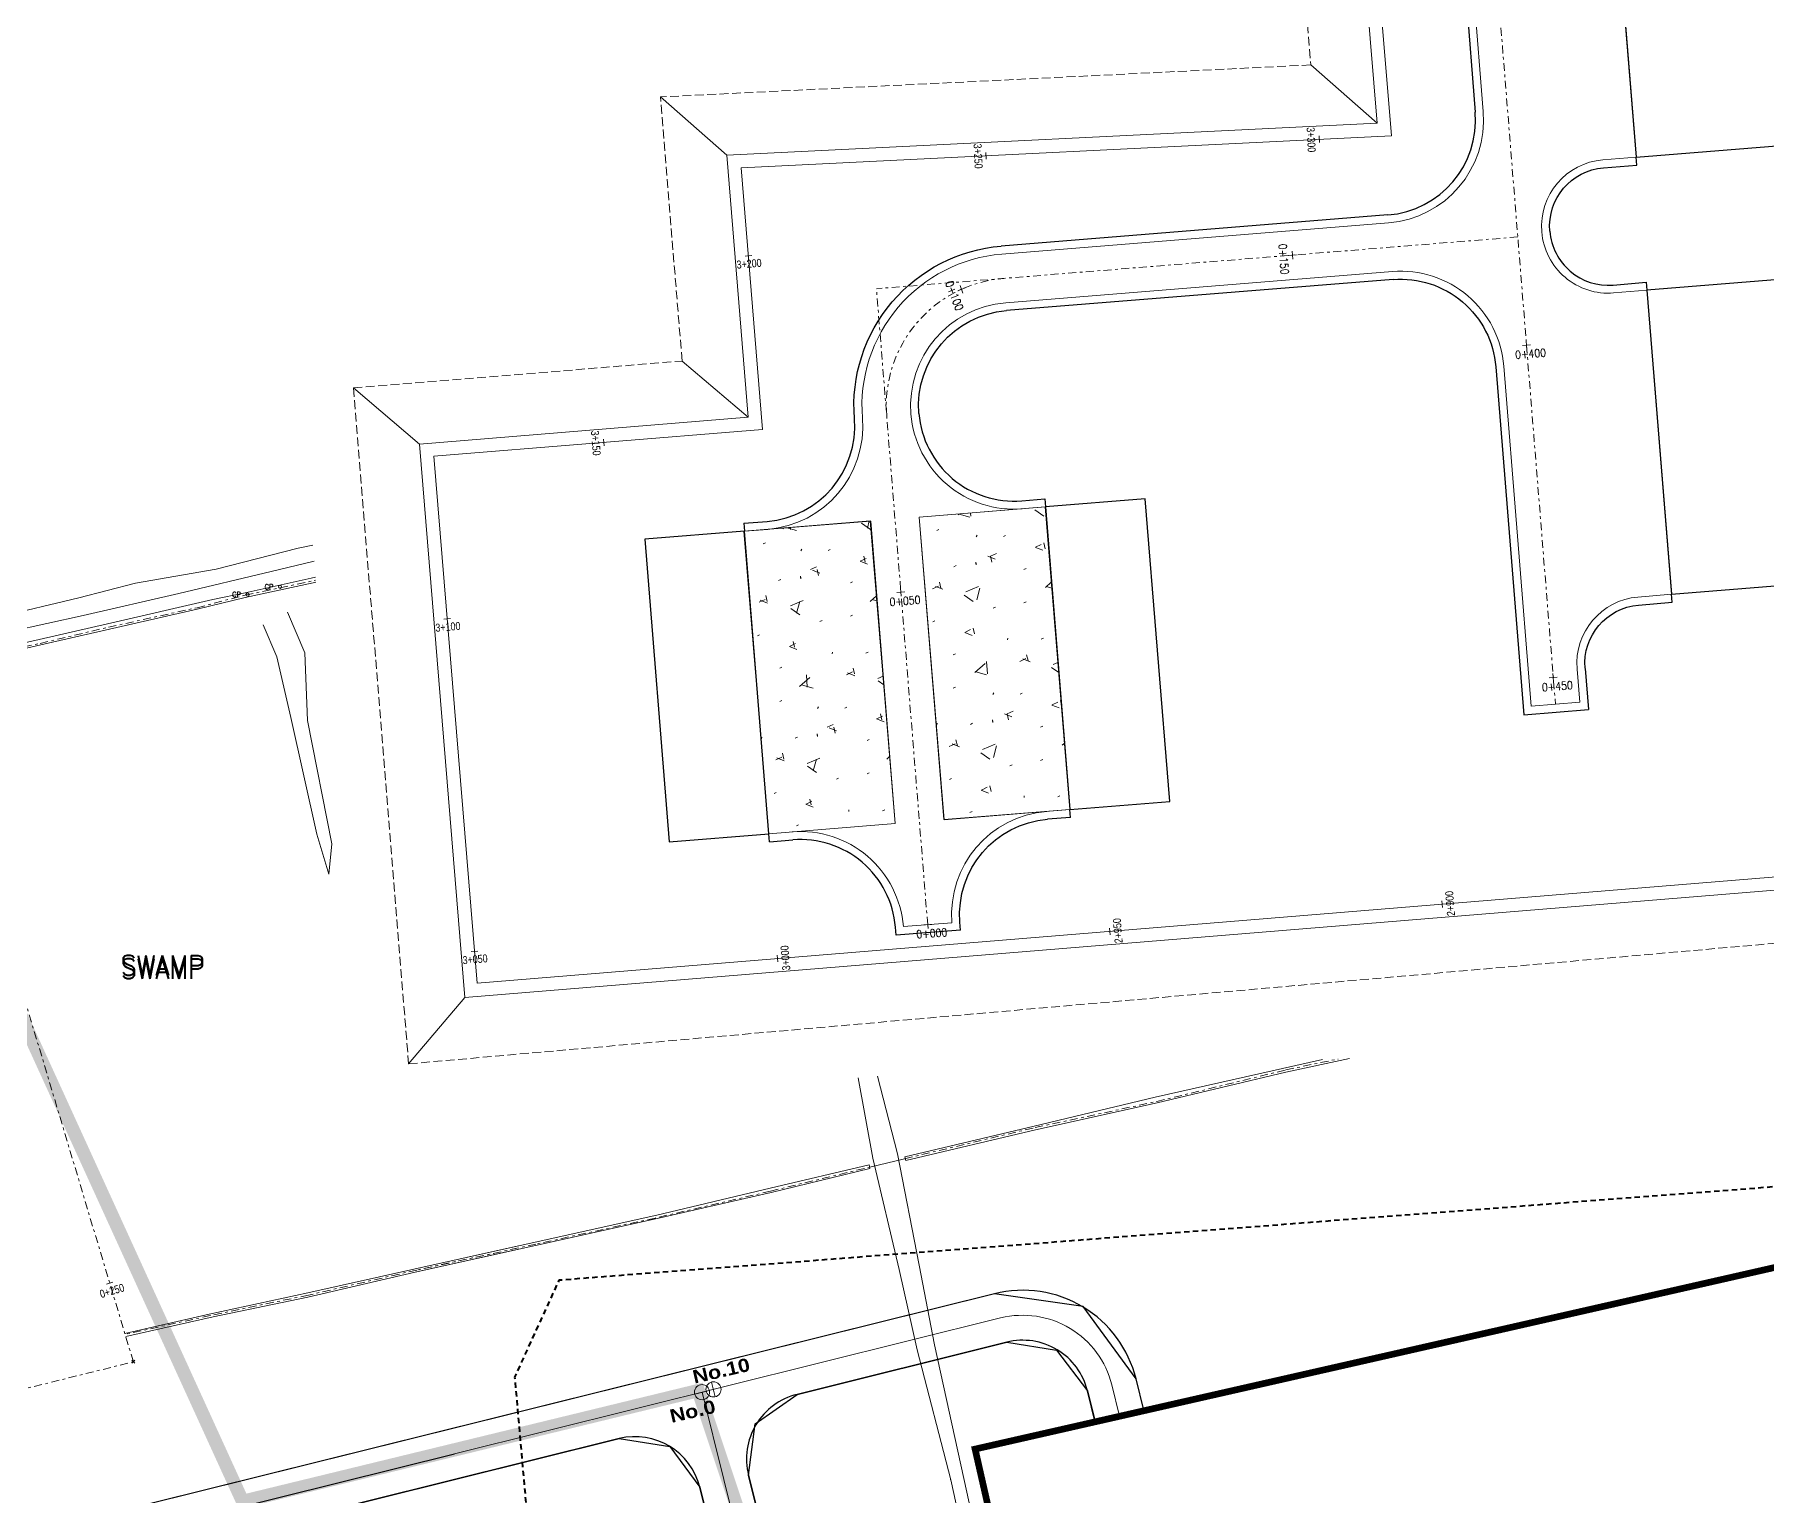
# Model space of a CAD drawing. Header units: metres. Extents: x -703672 to 3951284, y -4124475 to 4104628.
# Drawn here: x 327974.4 to 328234, y 4103191.3 to 4103410.2 of the extents above; entities that cross this region are included whole.
import ezdxf
from ezdxf.enums import TextEntityAlignment as Align

# ---------------------------------------------------------------- set-up
doc = ezdxf.new("R2010")
doc.units = ezdxf.units.M
doc.header["$MEASUREMENT"] = 0
for name, pattern in [('DGN Style 2', [1.3283826688107345, 0.7970296012864407, -0.5313530675242938]), ('DGN Style 3', [1.8597357363350286, 1.328382668810735, -0.5313530675242938]), ('DGN Style 7', [2.6567653376214695, 1.195544401929661, -0.5313530675242938, 0.3985148006432204, -0.5313530675242938])]:
    doc.linetypes.add(name, pattern=pattern)
doc.layers.add('0_0 진입로 변경', color=1, linetype='Continuous')
for name, color, linetype, lineweight in [('0_거더제작장', 195, 'Continuous', 0), ('0_진입로 중심선', 8, 'Continuous', 0), ('C-ALGN-STAT', 8, 'Continuous', 0), ('C-ALGN-STAT1', 8, 'Continuous', 0), ('C-ANNO-PATT', 251, 'Continuous', 0), ('C-ANNO-TEXT', 7, 'Continuous', 25), ('C-APRN-OTLN', 7, 'Continuous', 0), ('C-PADS-OTLN', 9, 'Continuous', 30), ('C-PROP-BASE', 2, 'CONLMT', 0), ('C-PROP-CONS(Alpha)', 7, 'DGN Style 2', 40), ('C-ROAD-CNTR', 8, 'DGN Style 7', 0), ('C-ROAD-CURB', 9, 'Continuous', 0), ('C-ROAD-OTLN', 7, 'Continuous', 0), ('C-SITE-EROS', 252, 'Continuous', 0), ('C-SITE-FENC', 6, 'Continuous', 0), ('V-ANNO-PATT', 9, 'Continuous', 0), ('V-DTCH-CNTR', 252, 'DGN Style 7', 0), ('V-DTCH-TOP~', 252, 'Continuous', 0), ('V-POWR-POLE', 7, 'Continuous', 0), ('V-PVMT-GRVL', 9, 'Continuous', 0), ('V-STRM-CULV', 3, 'CULVRT', 0)]:
    doc.layers.add(name, color=color, linetype=linetype, lineweight=lineweight)
doc.styles.add('DGN', font='ENGINEERING.shx', dxfattribs={"width": 0.85, "height": 1.2})
doc.styles.add('Style-Arial Black', font='')
doc.styles.add('Style-ENGINEERING', font='ENGINEERING.shx')
doc.styles.add('Style-STANDARD', font='STANDARD.shx')
doc.styles.add('Style-WORKING', font='WORKING.shx')
doc.styles.get('Style-Arial Black').set_extended_font_data('Arial Black')
doc.linetypes.add('CONLMT', pattern='A,0.10417,-0.00902625,[2,dgnlstyle-tsaec.shx,S=4.133597883597883e-05,R=0,X=0,Y=0],-0.00902625', length=0.1222225)
doc.linetypes.add('CULVRT', pattern='A,0.10417,-0.009026500000000007,["C",Style-WORKING,S=0.0078125,R=0,X=-0.002799034118652344,Y=-0.00390625],-0.012933,["P",Style-WORKING,S=0.0078125,R=0,X=-0.002614498138427734,Y=-0.00390625],-0.009026499999999993', length=0.135156)
doc.linetypes.add('FENCE', pattern='A,0.1,-0.01302,[7,dgnlstyle-tsaec.shx,S=0.0001240079365079365,R=0,X=0,Y=0],-0.01302', length=0.12604)

# ---------------------------------------------------------------- blocks, each defined once
blk = doc.blocks.new('POLE1_1')
at = {"layer": 'V-POWR-POLE', "linetype": 'ByBlock'}
blk.add_circle((6.589354597963393e-05, 6.589386612176895e-05), 0.16473379, dxfattribs=at)
blk = doc.blocks.new('NULL_70')
at = {"layer": 'V-POWR-POLE', "linetype": 'ByBlock', "xscale": 1.5, "yscale": 1.5, "zscale": 0.5}
blk.add_blockref('POLE1_1', (0, 0), dxfattribs=at)
blk = doc.blocks.new('NULL_69')
at = {"layer": 'V-POWR-POLE', "linetype": 'ByBlock'}
blk.add_blockref('NULL_70', (0, 0), dxfattribs=at)
at = {"layer": 'V-POWR-POLE', "linetype": 'ByBlock', "style": 'Style-STANDARD'}
blk.add_text('CP', height=0.8, dxfattribs=at).set_placement((-1, 0), align=Align.MIDDLE_RIGHT)
blk = doc.blocks.new('POLE1_3')
at = {"layer": 'V-POWR-POLE', "linetype": 'ByBlock'}
blk.add_circle((6.589357508346438e-05, 6.589386612176895e-05), 0.16473379, dxfattribs=at)
blk = doc.blocks.new('NULL_1848')
at = {"layer": 'V-POWR-POLE', "linetype": 'ByBlock', "xscale": 1.5, "yscale": 1.5, "zscale": 0.5}
blk.add_blockref('POLE1_3', (0, 0), dxfattribs=at)
blk = doc.blocks.new('lbl_tic')
at = {"color": 0, "linetype": 'ByBlock', "lineweight": -2}
blk.add_line((0, -0.04164999999999996), (0, 0.04164999999999996), dxfattribs=at)

msp = doc.modelspace()

# ---------------------------------------------------------------- hatches: boundary and pattern name
at = {"layer": 'C-ANNO-PATT'}
h = msp.add_hatch(dxfattribs=at)
h.set_pattern_fill('CONCRT', color=256, style=0, pattern_type=2)
h.set_pattern_definition([(25.31487900000004, (328139.954188731, 4103298.823429524), (-34.28746147708351, -14.66757433927048), [0.985073, -200.387207]), (283.127, (328141.240934731, 4103299.472029524), (-23.07286366384791, 105.406282040301), [0.8989299999999999, -191.301]), (158.313082, (328141.048818731, 4103298.369194524), (-36.78240930859081, 8.967141526014064), [1.185135, -52.488941]), (41.97170000000003, (328141.486957731, 4103292.802674524), (-76.67747861972491, -65.73729534862017), [2.049637, -115.338244]), (273.2970000000001, (328143.240934731, 4103294.472029524), (-11.85596409427939, 225.4803511843994), [1.8162, -247.711]), (164.212, (328143.240934731, 4103292.472029524), (-160.2227243592452, 46.73529184119239), [1.65204, -203.076]), (23.16038999999998, (328140.130020731, 4103304.885688524), (-23.68995698906528, -1.900143993518935), [2.049686, -35.243312]), (254.807, (328142.240934731, 4103305.472029524), (8.102837309769736, 36.40208585943261), [1.84963, -162.262]), (145.372, (328141.240934731, 4103303.472029524), (-13.09241528550088, 10.86728625936038), [1.67269, -186.226]), (263.432905, (328146.396834731, 4103297.975899524), (19.31777098597115, 156.4758746978966), [0.256216, -217.68653]), (26.58129300000006, (328151.431674731, 4103297.812806524), (-79.17242656359184, -42.10257845558267), [0.349858, -126.52014]), (26.58099999999996, (328138.240934731, 4103290.472029524), (-79.17268747802267, -42.10219193036691), [0.3498599999999997, -126.5199999999999]), (26.58099999999996, (328138.240934731, 4103295.472029524), (-79.17268747802267, -42.10219193036691), [0.3498599999999997, -126.5199999999999]), (236.80613, (328144.324882731, 4103289.765175524), (-10.59750446577734, -12.76743044045756), [0.3215769999999997, -149.9780389999999]), (26.58099999999996, (328144.240934731, 4103302.472029524), (-79.17268747802267, -42.10219193036691), [0.3498599999999997, -126.5199999999999]), (26.58129300000006, (328135.172274731, 4103300.414474524), (-79.17242656359184, -42.10257845558267), [0.349858, -126.52014]), (25.31500000000005, (328133.240934731, 4103297.472029524), (-34.28739966874896, -14.66762773987238), [0.9850700000000001, -200.387]), (283.127, (328133.240934731, 4103297.472029524), (-23.07286366384791, 105.406282040301), [0.8989299999999999, -191.301]), (158.313082, (328133.939496731, 4103297.044954524), (-36.78240930859081, 8.967141526014064), [1.185135, -52.488941]), (25.31500000000005, (328148.240934731, 4103294.472029524), (-34.28739966874896, -14.66762773987238), [0.9850700000000001, -200.387]), (283.127, (328149.240934731, 4103295.472029524), (-23.07286366384791, 105.406282040301), [0.8989299999999999, -191.301]), (158.313082, (328149.7714467309, 4103294.428870525), (-36.78240930859081, 8.967141526014064), [1.185135, -52.488941]), (263.432905, (328141.691359731, 4103309.214396524), (19.31777098597115, 156.4758746978966), [0.256216, -217.68653]), (263.432905, (328154.726204731, 4103298.500194524), (19.31777098597115, 156.4758746978966), [0.256216, -217.68653])])
h.paths.add_polyline_path([(328129.6087784283, 4103294.076317917), (328125.8805677, 4103339.423255878), (328107.0151785957, 4103337.872232827), (328110.7433893235, 4103292.525294866)])
h = msp.add_hatch(dxfattribs=at)
h.set_pattern_fill('CONCRT', color=256, style=0, pattern_type=2)
h.set_pattern_definition([(25.31487900000004, (328113.666188731, 4103296.733029525), (-34.28746147708351, -14.66757433927048), [0.985073, -200.387207]), (283.127, (328114.240934731, 4103297.472029524), (-23.07286366384791, 105.406282040301), [0.8989299999999999, -191.301]), (158.313082, (328114.760818731, 4103296.278794525), (-36.78240930859081, 8.967141526014064), [1.185135, -52.488941]), (41.97170000000003, (328115.198957731, 4103290.712274524), (-76.67747861972491, -65.73729534862017), [2.049637, -115.338244]), (273.2970000000001, (328116.240934731, 4103292.472029524), (-11.85596409427939, 225.4803511843994), [1.8162, -247.711]), (164.212, (328117.240934731, 4103290.472029524), (-160.2227243592452, 46.73529184119239), [1.65204, -203.076]), (23.16038999999998, (328113.842020731, 4103302.795288524), (-23.68995698906528, -1.900143993518935), [2.049686, -35.243312]), (254.807, (328115.240934731, 4103303.472029524), (8.102837309769736, 36.40208585943261), [1.84963, -162.262]), (145.372, (328115.240934731, 4103301.472029524), (-13.09241528550088, 10.86728625936038), [1.67269, -186.226]), (263.432905, (328120.108834731, 4103295.885499524), (19.31777098597115, 156.4758746978966), [0.256216, -217.68653]), (26.58129300000006, (328125.143674731, 4103295.722406524), (-79.17242656359184, -42.10257845558267), [0.349858, -126.52014]), (26.58099999999996, (328112.240934731, 4103288.472029524), (-79.17268747802267, -42.10219193036691), [0.3498599999999997, -126.5199999999999]), (26.58099999999996, (328112.240934731, 4103293.472029524), (-79.17268747802267, -42.10219193036691), [0.3498599999999997, -126.5199999999999]), (236.80613, (328118.036882731, 4103287.674775525), (-10.59750446577734, -12.76743044045756), [0.3215769999999997, -149.9780389999999]), (26.58099999999996, (328118.240934731, 4103300.472029524), (-79.17268747802267, -42.10219193036691), [0.3498599999999997, -126.5199999999999]), (26.58129300000006, (328108.884274731, 4103298.324074524), (-79.17242656359184, -42.10257845558267), [0.349858, -126.52014]), (25.31500000000005, (328106.240934731, 4103295.472029524), (-34.28739966874896, -14.66762773987238), [0.9850700000000001, -200.387]), (283.127, (328107.240934731, 4103295.472029524), (-23.07286366384791, 105.406282040301), [0.8989299999999999, -191.301]), (158.313082, (328107.651496731, 4103294.954554524), (-36.78240930859081, 8.967141526014064), [1.185135, -52.488941]), (25.31500000000005, (328122.240934731, 4103292.472029524), (-34.28739966874896, -14.66762773987238), [0.9850700000000001, -200.387]), (283.127, (328123.240934731, 4103293.472029524), (-23.07286366384791, 105.406282040301), [0.8989299999999999, -191.301]), (158.313082, (328123.4834467309, 4103292.338470525), (-36.78240930859081, 8.967141526014064), [1.185135, -52.488941]), (263.432905, (328115.403359731, 4103307.123996524), (19.31777098597115, 156.4758746978966), [0.256216, -217.68653]), (263.432905, (328128.438204731, 4103296.409794524), (19.31777098597115, 156.4758746978966), [0.256216, -217.68653])])
h.paths.add_polyline_path([(328103.3911033186, 4103291.99168845), (328099.6628925878, 4103337.338626431), (328080.7271630462, 4103335.781820322), (328084.4553737771, 4103290.434882341)])

# ---------------------------------------------------------------- linework, layer by layer
for points in [[(327975.2920514343, 4103185.928195033), (327977.1017889025, 4103178.649812638), (328061.9961240559, 4103199.758412162), (328069.6323102494, 4103198.581396156), (328074.1136172075, 4103192.466885592), (328077.3053613603, 4103179.630363797), (328084.5837437559, 4103181.440101265), (328081.3919996031, 4103194.27662306), (328082.4005542269, 4103201.953619268), (328088.6835836075, 4103206.394130493), (328120.1197825033, 4103214.210601778), (328127.595024594, 4103213.010322821), (328132.2372756555, 4103206.919075208), (328133.3909199526, 4103202.279361167), (328140.6877690956, 4103204.014829272), (328139.515658051, 4103208.728812676), (328131.5951896045, 4103219.578598677), (328118.3100443576, 4103221.488984005), (327975.2920514343, 4103185.928195033)], [(327976.1969201685, 4103182.289003836), (328037.3353322964, 4103197.490798566)]]:
    msp.add_lwpolyline(points)
at = {"color": 5}
msp.add_lwpolyline([(327975.2920514343, 4103185.928195033), (327977.1017889025, 4103178.649812638), (328061.9961240559, 4103199.758412162), (328069.6323102494, 4103198.581396156), (328074.1136172075, 4103192.466885592), (328077.3053613603, 4103179.630363797), (328084.5837437559, 4103181.440101265), (328081.3919996031, 4103194.27662306), (328082.4005542269, 4103201.953619268), (328088.6835836075, 4103206.394130493), (328120.1197825033, 4103214.210601778), (328127.595024594, 4103213.010322821), (328132.2372756555, 4103206.919075208), (328133.3909199526, 4103202.279361167), (328140.6877690956, 4103204.014829272), (328139.515658051, 4103208.728812676), (328131.5951896045, 4103219.578598677), (328118.3100443576, 4103221.488984005), (327975.2920514343, 4103185.928195033)], dxfattribs=at)
at = {"layer": '0_0 진입로 변경'}
for points in [[(328140.6877690956, 4103204.014829272), (328139.515658051, 4103208.728812676, 0.4142136168997594), (328118.3100443576, 4103221.488984005), (328046.1349734241, 4103203.54297306), (327975.2920514343, 4103185.928195033)], [(328133.4093867002, 4103202.205091803), (328132.2372756555, 4103206.919075208, 0.4142136169004722), (328120.1197825033, 4103214.210601778), (328088.6835836075, 4103206.394130493, 0.4142152958120499), (328081.3919996031, 4103194.27662306), (328084.5837437559, 4103181.440101265)], [(328077.3053613603, 4103179.630363797), (328074.1136172074, 4103192.466885592, 0.4142135623710292), (328061.9961240559, 4103199.758412162), (328047.9447108903, 4103196.264590665), (327977.1017889025, 4103178.649812638)]]:
    msp.add_lwpolyline(points, format="xyb", dxfattribs=at)
at = {"layer": '0_거더제작장', "const_width": 1}
msp.add_lwpolyline([(328311.1668359272, 4102986.284683827), (328170.742010896, 4102954.396307972), (328115.3802472576, 4103198.189406986), (328255.8050722887, 4103230.077782841)], close=True, dxfattribs=at)
at = {"layer": '0_진입로 중심선', "color": 0}
for p, q in [((328075.5363462624, 4103206.989311098), (328073.3335664851, 4103206.441599672)), ((328076.427227452, 4103206.041341844), (328075.8795160259, 4103208.244121621))]:
    msp.add_line(p, q, dxfattribs=at)
msp.add_lwpolyline([(328137.0485778979, 4103203.109960538), (328135.8764668532, 4103207.823943942, 0.4142136168997188), (328119.214913503, 4103217.84979291), (328037.3353322964, 4103197.490798566)], format="xyb", dxfattribs=at)
for points in [[(328080.9445525581, 4103180.535232531), (328074.4349563805, 4103206.715455385)], [(328037.3353322954, 4103197.490798571), (327882.0631745242, 4103158.883065912)]]:
    msp.add_lwpolyline(points, dxfattribs=at)
for centre in [(328074.4349563736, 4103206.715455384), (328076.1533717389, 4103207.142731732)]:
    msp.add_circle(centre, 1.134925829939311, dxfattribs=at)
at = {"layer": 'C-ALGN-STAT1', "flags": 128}
for points in [[(328166.9527128268, 4103395.034152709), (328167.0018275223, 4103394.035359565)], [(328117.013055572, 4103392.578417936), (328117.0621702675, 4103391.579624792)], [(328080.8944184509, 4103377.043088304), (328081.8910987189, 4103377.124503557)], [(328059.6757185684, 4103349.600189702), (328059.7574118078, 4103348.60353218)], [(328035.7379476874, 4103322.610389013), (328036.7346279554, 4103322.691804266)], [(328185.446563354, 4103279.38853663), (328185.3648701151, 4103280.385194151)], [(328135.6136872903, 4103275.303874683), (328135.5319940514, 4103276.300532204)], [(328039.8087103106, 4103272.776375612), (328040.8053905785, 4103272.857790865)], [(328085.7808112266, 4103271.219212736), (328085.6991179876, 4103272.215870258)]]:
    msp.add_lwpolyline(points, dxfattribs=at)
at = {"layer": 'C-ALGN-STAT1', "transparency": 33554661, "flags": 128}
msp.add_lwpolyline([(327986.1055917296, 4103223.217168925), (327985.1477653375, 4103222.929821396)], dxfattribs=at)
at = {"layer": 'C-ANNO-TEXT', "color": 1, "lineweight": -2, "ltscale": 0.6, "const_width": 2}
msp.add_lwpolyline([(328081.9890438672, 4103182.599260855), (328073.861922645, 4103206.957038098), (328005.5506734867, 4103190.349348293), (327926.3031560332, 4103363.969933274), (327855.4969407246, 4103461.151851384), (327897.038127142, 4103539.465742399)], dxfattribs=at)
at = {"layer": 'C-APRN-OTLN', "flags": 128}
for points in [[(328129.6087784283, 4103294.076317917), (328125.8805677, 4103339.423255878), (328107.0151785957, 4103337.872232827), (328110.7433893235, 4103292.525294866), (328129.6087784283, 4103294.076317917)], [(328103.3911033186, 4103291.99168845), (328099.6628925878, 4103337.338626431), (328080.7271630462, 4103335.781820322), (328084.4553737771, 4103290.434882341), (328103.3911033186, 4103291.99168845)]]:
    msp.add_lwpolyline(points, close=True, dxfattribs=at)
at = {"layer": 'C-PADS-OTLN', "flags": 128}
for points in [[(328244.9047022942, 4103394.308903816), (328241.2303089414, 4103439.870981618), (328210.8290100373, 4103437.419242452), (328214.5034033901, 4103391.85716465), (328244.9047022942, 4103394.308903816)], [(328250.1884011581, 4103328.791612766), (328246.5140078051, 4103374.35369057), (328216.1127089013, 4103371.901951405), (328219.7871022543, 4103326.3398736), (328250.1884011581, 4103328.791612766)], [(328129.6087784283, 4103294.076317917), (328144.5602369058, 4103295.282091276), (328140.9027243824, 4103340.634848658), (328125.9512659048, 4103339.429075299), (328129.6087784283, 4103294.076317917)], [(328069.5039152995, 4103289.229108982), (328084.4553737771, 4103290.434882341), (328080.7978612536, 4103335.787639723), (328065.846402776, 4103334.581866364), (328069.5039152995, 4103289.229108982)]]:
    msp.add_lwpolyline(points, close=True, dxfattribs=at)
at = {"layer": 'C-PROP-BASE', "linetype": 'ByBlock'}
for p, q in [((327988.9416424412, 4103211.499227404), (327989.3906552475, 4103211.050214598)), ((327989.3911042606, 4103211.499227404), (327989.1663733512, 4103211.274496494)), ((327989.1663733512, 4103211.274496494), (327988.9418669482, 4103211.049990091))]:
    msp.add_line(p, q, dxfattribs=at)
at = {"layer": 'C-PROP-BASE', "color": 251, "linetype": 'DGN Style 7'}
msp.add_lwpolyline([(327967.4506528346, 4102823.902298615), (327967.6751592376, 4102824.126805018), (327963.6121592374, 4102830.352805018), (327958.8611592375, 4102839.626805018), (327952.8311592376, 4102853.060805018), (327946.8671592373, 4102882.879805018), (327924.9131592374, 4102980.004805018), (327924.1591592374, 4102984.460805018), (327902.3681592374, 4103081.552805018), (327900.2711592374, 4103091.054805018), (327878.9090014528, 4103183.859490489), (327989.1663733509, 4103211.274496494), (327959.1151733238, 4103311.444864585), (327851.1537077105, 4103492.864757852), (327788.7891318344, 4103579.957871225)], dxfattribs=at)
at = {"layer": 'C-PROP-CONS(Alpha)', "color": 9, "transparency": 33554661, "flags": 128}
msp.add_lwpolyline([(328051.3527000129, 4102748.37939936), (328033.3155557459, 4102763.759859016), (328008.635876491, 4102785.194791595), (328001.0587122234, 4102791.754994317), (327978.7635198684, 4102811.492673358), (327966.1439298082, 4102822.81362133), (327961.8799502737, 4102829.347595384), (327957.057644274, 4102838.760785415), (327950.9142166439, 4102852.447486374), (327944.9108842695, 4102882.46314165), (327922.9503158275, 4102979.617200589), (327922.1960612735, 4102984.074704956), (327896.895254712, 4103096.805002357), (327873.602682129, 4103197.996084934), (327970.2778919048, 4103222.03458913), (327945.2853782952, 4103305.343080384), (327930.2819876203, 4103330.564998057), (327883.5789010234, 4103409.045375251), (327883.5789010235, 4103409.045375251), (327870.9613363898, 4103413.475533437), (327831.8293273544, 4103476.306306486), (327799.6734495071, 4103521.613691107), (327806.6592676204, 4103526.955593927), (327784.9216440988, 4103571.617824119), (327626.2738909589, 4103555.289453546), (327612.5795421994, 4103537.316554541), (327610.912267143, 4103605.482858766), (327464.3899750119, 4103600.408329677), (327376.9287606052, 4103410.137822579), (327521.4700117525, 4103346.727226583), (327528.8281654069, 4103347.647212733), (327568.3287292437, 4103211.27215154), (327234.5934998402, 4103358.397358307), (327245.9429127203, 4103450.162797557), (327247.4057606828, 4103462.282137395), (327240.1466832621, 4103465.304146356), (327209.4846702361, 4103470.912804143), (327163.5775247305, 4103479.173001934), (327097.1773292364, 4103490.791457197), (327094.8037589096, 4103490.336329404), (327087.5669605479, 4103491.465917642), (327077.449539086, 4103494.95888159), (327074.0302851388, 4103496.139353393), (327072.3445527111, 4103496.70369043), (327040.4265800085, 4103507.290822693), (327024.6254833043, 4103509.746641063), (327005.0554566061, 4103511.621346213), (326997.3663593705, 4103513.401218432), (326987.1858611336, 4103509.176851866), (326924.9401869376, 4103516.679666858), (326868.1898380349, 4103514.452095245, -0.4874798272826256), (326842.7291952347, 4103544.504835935), (326855.8128268328, 4103607.653487044), (326872.3549334486, 4103674.829124694), (326885.7849688843, 4103716.963841686), (326897.1820855098, 4103756.392376348), (326911.8079730987, 4103792.562866542), (326942.7784593481, 4103859.495280759), (326985.0309523789, 4103937.170100313), (327038.3759761521, 4104017.339902852), (327049.9699591843, 4104031.93014326), (327093.2772874826, 4104085.216318096), (327121.0561478767, 4104115.05712215), (327147.4927338528, 4104141.109056442), (327201.0579048989, 4104189.950156559), (327247.8236230445, 4104227.241544621), (327274.2756034104, 4104246.458416275), (327310.9052788371, 4104272.189052842), (327338.7507480193, 4104290.682435896), (327394.3822770293, 4104323.718145463), (327454.7797406209, 4104356.193582261), (327554.8217139727, 4104397.588329164), (327560.1573850386, 4104391.696800068), (327629.8959608893, 4104414.015198105), (327759.0313031515, 4104448.398455133), (327757.2739255879, 4104455.165774307), (328107.0540342975, 4104542.510103815), (328119.3380608568, 4104542.510103815), (328124.6483431717, 4104536.17317302), (328129.4254646109, 4104518.549251009), (328131.921990407, 4104503.029638088), (328135.078302787, 4104500.213224401), (328154.085317786, 4104500.667789092), (328149.8985258908, 4104547.783738694), (328149.7745655841, 4104555.824714896), (328168.0966631506, 4104560.116307975), (328180.1971601305, 4104561.571233069), (328186.8764764442, 4104562.389659171), (328203.8937110046, 4104564.517264253), (328194.5649608789, 4104557.623580912), (328191.4437345657, 4104556.202444898), (328187.3603782359, 4104545.719257489), (328182.8253075863, 4104532.763466077), (328181.3393865761, 4104525.839460123), (328180.4385673145, 4104514.508980992), (328180.3416913476, 4104501.519693172), (328182.9952471908, 4104464.369911368), (328121.0450735461, 4104464.115166628), (328089.3117504606, 4104492.939601823), (327768.6929376793, 4104411.193379837), (327762.394272341, 4104435.44831491), (327630.6153729495, 4104402.081270727), (327568.961239384, 4104381.975780278), (327586.7809209799, 4104362.299684941), (327579.7950375145, 4104360.190021981), (327526.9949811692, 4104339.560635842), (327472.178603134, 4104315.449356015), (327377.0616109308, 4104262.394203749), (327337.8150383515, 4104235.453131521), (327331.8477650884, 4104234.203481648), (327216.3820695355, 4104145.337984444), (327178.5929724798, 4104112.042658567), (327136.6371358891, 4104068.619937841), (327133.1617217513, 4104062.073926368), (327081.9927725713, 4104002.304896605), (327197.9125123062, 4103949.973291562), (327165.5484697489, 4103878.060140899), (327236.1839484199, 4103839.517953459), (327385.373955234, 4103849.829860281), (327376.9496945368, 4103947.711745712), (327522.7087312953, 4103959.659207741), (327570.1209276664, 4103966.104005254), (327619.9429955619, 4103970.187781311), (327675.5802737248, 4103972.189662043), (327840.2462419602, 4103985.686872555), (327861.3262067086, 4103740.757760243), (327930.6420660896, 4103742.354851621), (327992.4427256854, 4103748.227855178), (328033.5029494578, 4103744.724846469), (328070.8848923553, 4103745.586155542), (328069.9830035489, 4103756.769478619), (328241.8330771768, 4103770.442215998), (328288.4642937218, 4103241.598537642), (328052.9743225681, 4103223.495877456), (328046.3409570817, 4103208.988679592), (328077.9633670195, 4102853.33535271), (328045.914018165, 4102815.224954779), (328124.4115326538, 4102748.37939936)], format="xyb", dxfattribs=at)
at = {"layer": 'C-ROAD-CNTR'}
for p, q in [((328183.5494234649, 4103543.674373108), (328202.4048366043, 4103309.869301636)), ((328196.7570086368, 4103379.901753954), (328100.589227695, 4103372.146219701)), ((328108.2780419794, 4103276.805759719), (328100.589227695, 4103372.146219701))]:
    msp.add_line(p, q, dxfattribs=at)
at = {"layer": 'C-ROAD-CNTR', "extrusion": (0, 0, -1)}
msp.add_arc((-328121.2166270224, 4103354.597561702), 19.15, 355.3893104080298, 85.3893104013637, dxfattribs=at)
at = {"layer": 'C-ROAD-CURB', "linetype": 'Continuous', "lineweight": 25}
for p, q in [((328181.7004697906, 4103506.2664759), (328190.3833330728, 4103398.59991589)), ((328209.6160457712, 4103390.259123518), (328214.599865259, 4103390.661047972)), ((328214.599865259, 4103390.661047972), (328214.5034033901, 4103391.857164651)), ((328177.2791132611, 4103383.196688205), (328119.287531241, 4103378.519906684)), ((328178.0588466998, 4103373.528078391), (328120.0671230862, 4103368.851285451)), ((328211.0324275456, 4103372.696143628), (328216.0162470325, 4103373.098068081)), ((328216.0162470325, 4103373.098068081), (328216.1127089014, 4103371.901951405)), ((328193.4620743854, 4103360.423858579), (328197.6669935654, 4103308.283318238)), ((328122.3661309602, 4103340.343837954), (328125.8548046038, 4103340.625185071)), ((328125.8548046037, 4103340.625185072), (328125.9512664723, 4103339.429068396)), ((328080.7014008038, 4103336.983749588), (328084.1900736464, 4103337.265096641)), ((328080.7014008038, 4103336.983749588), (328080.7978626728, 4103335.78763291)), ((328219.8869298928, 4103325.144033125), (328219.7871022532, 4103326.339873601)), ((328214.8761966082, 4103324.725741817), (328219.8869298928, 4103325.144033125)), ((328206.838351356, 4103315.228922685), (328207.3356033808, 4103309.063051679)), ((328197.6669935654, 4103308.283318238), (328207.3356033808, 4103309.063051679)), ((328129.7038054134, 4103292.874614044), (328126.216566665, 4103292.59885414)), ((328129.7038054134, 4103292.874614044), (328129.6087784378, 4103294.076317942)), ((328084.5541473551, 4103289.233480616), (328084.4553737863, 4103290.434882367)), ((328084.5541473551, 4103289.233480616), (328088.0405092988, 4103289.520112803)), ((328103.5401988536, 4103275.219776313), (328103.4437369848, 4103276.415892992)), ((328113.208808669, 4103275.999509754), (328113.1123468003, 4103277.195626433)), ((328113.208808669, 4103275.999509754), (328103.5401988535, 4103275.219776314))]:
    msp.add_line(p, q, dxfattribs=at)
for centre, radius, start, end in [((328176.1296093242, 4103397.450411953), 14.3, 274.6106896019298, 4.610689591970204), ((328210.3250405069, 4103381.467665935), 8.799999999999999, 184.6106895919702, 274.6106896019298), ((328083.0405697099, 4103351.51882039), 14.3, 274.6106895986363, 4.610689591970204), ((328121.2166270224, 4103354.597561703), 14.30000000000001, 184.6106895919702, 274.6106896052748), ((328089.1900132364, 4103275.266389054), 14.3, 4.610689591970204, 94.61068960192976)]:
    msp.add_arc(centre, radius, start, end, dxfattribs=at)
at = {"layer": 'C-ROAD-CURB', "linetype": 'Continuous', "lineweight": 25, "extrusion": (0, 0, -1)}
for centre, radius, start, end in [((-328210.3234328092, 4103381.487601211), 8.8, 355.3893104080298, 85.38931039807025), ((-328121.2166270224, 4103354.597561702), 24, 355.3893104080298, 85.38966737895633), ((-328179.2083506368, 4103359.274354642), 14.3, 85.38931039807025, 175.3893104080298), ((-328121.2166270224, 4103354.597561702), 14.30000000000001, 355.3893104080298, 85.3893104013637), ((-328215.6082659651, 4103315.956244998), 8.8, 355.3893104080298, 85.22806643393882), ((-328127.3660705489, 4103278.345130368), 14.3, 355.3893104080298, 85.3893104013637)]:
    msp.add_arc(centre, radius, start, end, dxfattribs=at)
at = {"layer": 'C-ROAD-OTLN'}
for p, q in [((328182.8965864687, 4103506.362937769), (328191.579449751, 4103398.696377758)), ((328210.8290100374, 4103437.419242452), (328214.5050110877, 4103391.837229375)), ((328209.5195839023, 4103391.455240196), (328214.5034033899, 4103391.85716465)), ((328177.37557513, 4103382.000571527), (328119.3839931098, 4103377.323790007)), ((328177.9623848315, 4103374.724195069), (328119.9706612174, 4103370.047402129)), ((328211.1288894144, 4103371.500026951), (328216.1127089013, 4103371.901951403)), ((328216.1127089013, 4103371.901951403), (328219.7887099509, 4103326.319938325)), ((328194.6581910636, 4103360.520320447), (328198.7666483748, 4103309.575896785)), ((328084.2865355152, 4103336.068979963), (328080.7978618704, 4103335.787632846)), ((328214.7763689687, 4103325.921582292), (328219.7871022532, 4103326.3398736)), ((328127.2382337361, 4103322.839368123), (328127.8341933839, 4103315.54366856)), ((328205.6422346778, 4103315.132460816), (328206.0430248338, 4103310.162706487)), ((328198.7666483748, 4103309.575896785), (328206.0430248338, 4103310.162706488)), ((328103.3938878582, 4103291.962195281), (328084.4553737863, 4103290.434882365)), ((328129.6087783868, 4103294.076317912), (328110.6702643169, 4103292.549004987)), ((328111.9162301221, 4103277.099164563), (328104.639853663, 4103276.512354861))]:
    msp.add_line(p, q, dxfattribs=at)
at = {"layer": 'C-ROAD-OTLN', "flags": 128}
for points in [[(328110.6702643699, 4103292.549004989), (328129.6087769431, 4103294.076317795), (328125.9512649646, 4103339.429068273), (328107.0127523919, 4103337.901755468), (328110.6702643699, 4103292.549004989)], [(328103.3938879132, 4103291.962195263), (328084.4553737771, 4103290.434882341), (328080.797861821, 4103335.787632843), (328099.7363759574, 4103337.314945764), (328103.3938879132, 4103291.962195263)]]:
    msp.add_lwpolyline(points, close=True, dxfattribs=at)
at = {"layer": 'C-ROAD-OTLN'}
for centre, radius, start, end in [((328176.1296093242, 4103397.450411953), 15.5, 274.6106896019298, 4.610689591970204), ((328210.3250405069, 4103381.467665935), 10, 184.6106895919702, 274.6106896019298), ((328083.0405697099, 4103351.51882039), 15.5, 274.6106895986363, 4.610689591970204), ((328121.2166270224, 4103354.597561703), 15.5, 184.6106895919702, 274.6106896052748), ((328215.6082659651, 4103315.956244998), 10, 94.77193356606116, 184.6106895919702), ((328089.1900132364, 4103275.266389054), 15.5, 4.610689591970204, 94.61068960192976)]:
    msp.add_arc(centre, radius, start, end, dxfattribs=at)
at = {"layer": 'C-ROAD-OTLN', "extrusion": (0, 0, -1)}
for centre, radius, start, end in [((-328210.3234328092, 4103381.487601211), 10, 355.3893104080298, 85.38931039807025), ((-328121.2166270224, 4103354.597561702), 22.8, 355.3893104080298, 85.38966737895633), ((-328179.2083506369, 4103359.274354641), 15.5, 85.3893104013637, 175.3893104080298), ((-328121.2166270224, 4103354.597561702), 15.5, 355.3893104080298, 85.3893104013637), ((-328127.3660705489, 4103278.345130368), 15.5, 355.3893104080298, 85.3893104013637)]:
    msp.add_arc(centre, radius, start, end, dxfattribs=at)
at = {"layer": 'C-SITE-EROS', "linetype": 'Continuous'}
for p, q in [((328166.6671574037, 4103504.778273947), (328175.6673500628, 4103396.964499111)), ((328165.7073001305, 4103405.685839685), (328175.667350063, 4103396.964499111)), ((328068.210684376, 4103400.891537065), (328078.1538107892, 4103392.169364294)), ((328175.6673500628, 4103396.964499111), (328078.1538107892, 4103392.169364294)), ((328081.3629846461, 4103352.882864994), (328078.1538107891, 4103392.169364295)), ((328071.4447147413, 4103361.300745984), (328081.362984646, 4103352.882864992)), ((328022.1717436715, 4103357.261977863), (328032.0900135753, 4103348.844096873)), ((328032.0900135754, 4103348.844096873), (328081.3629846461, 4103352.882864994)), ((328032.0900135753, 4103348.844096872), (328038.8679638527, 4103265.868866869)), ((328038.8679638527, 4103265.868866869), (328266.9580359138, 4103284.564774296)), ((328030.4477346537, 4103255.94783022), (328038.8679638528, 4103265.868866869))]:
    msp.add_line(p, q, dxfattribs=at)
at = {"layer": 'C-SITE-EROS', "linetype": 'DGN Style 3', "transparency": 33554661}
for p, q in [((328158.2386910217, 4103495.152695712), (328165.707300131, 4103405.685839685)), ((328165.707300131, 4103405.685839685), (328068.210684376, 4103400.891537066)), ((328071.4447147419, 4103361.300745984), (328068.210684376, 4103400.891537066)), ((328022.1717436715, 4103357.261977863), (328071.4447147419, 4103361.300745984)), ((328022.1717436715, 4103357.261977863), (328030.4477346521, 4103255.94783022)), ((328030.4477346521, 4103255.94783022), (328267.6969496607, 4103276.867470503))]:
    msp.add_line(p, q, dxfattribs=at)
at = {"layer": 'C-SITE-FENC', "linetype": 'FENCE', "ltscale": 80}
msp.add_lwpolyline([(328168.4994327041, 4103506.870790954), (328177.8325783088, 4103395.068555508), (328080.3153600094, 4103390.273239779), (328083.5191302773, 4103351.052890866), (328034.2461592065, 4103347.014122745), (328040.6984484615, 4103268.025613967), (328266.0343603812, 4103286.495770565), (328247.4450829282, 4103489.050895488)], dxfattribs=at)
at = {"layer": 'V-DTCH-CNTR'}
msp.add_line((328084.7012009563, 4103236.85842306, 6.898093213784044), (328099.5953983662, 4103240.458623159, 6.869614091731556), dxfattribs=at)
for points in [[(327943.3536519653, 4103311.782176852, 6.023858139324581), (327951.4358860576, 4103313.587046469, 5.933217083097517), (327964.9495490559, 4103316.798731181, 5.937131531037579), (327975.1927119879, 4103318.978770387, 6.083196215904124), (327985.4351234809, 4103321.391858936, 6.089204081038304), (327998.7205920859, 4103324.321858662, 6.025188322667752), (328005.955445253, 4103326.219006425, 6.047381786725509), (328016.2837866615, 4103328.389524485, 6.070536529323178), (328016.4997138091, 4103328.436915171, 6.070986762557858)], [(328104.8181011839, 4103241.709434939, 6.918965886704648), (328124.3911911293, 4103246.397978745, 6.960457588409092), (328142.627751848, 4103250.294601766, 6.985248051150336), (328161.9815409064, 4103255.034989092, 6.979842352654437), (328169.8002317951, 4103256.663910925, 6.984606231507932)], [(328084.7012009563, 4103236.85842306, 6.898093213784044), (328067.4049458822, 4103232.827458281, 6.853695928112195), (328049.5268991095, 4103228.912589609, 6.8373539020401), (328031.6491233889, 4103225.028696717, 6.855872984421595), (328015.4270005844, 4103221.276439858, 6.774294089808905), (328000.689628131, 4103218.207411279, 6.763472269212016), (327987.9356779926, 4103215.376819897, 6.719307177226412)], [(328046.8971912381, 4103228.3412935, 6.84007794207011), (328031.6491233889, 4103225.028696717, 6.855872984421595), (328015.4270005844, 4103221.276439858, 6.774294089808905), (328000.689628131, 4103218.207411279, 6.763472269212016), (327987.9356779926, 4103215.376819897, 6.719307177226412)]]:
    msp.add_polyline3d(points, dxfattribs=at)
at = {"layer": 'V-DTCH-TOP~'}
for p, q in [((328084.661082249, 4103237.295016419, 7.405433184742321), (328099.4963528775, 4103240.786062147, 7.556036045633874)), ((328099.4963528775, 4103240.786062147, 7.556036045633874), (328099.5847937214, 4103240.251219648, 7.542210929301554)), ((328104.8557448842, 4103242.00953368, 7.5761430841251), (328104.9828408546, 4103241.472056193, 7.567487220701807))]:
    msp.add_line(p, q, dxfattribs=at)
for points in [[(327943.207902747, 4103312.268008236, 6.343924302349365), (327951.2531343079, 4103314.124679502, 6.387943718746165), (327964.6780281005, 4103317.214135779, 6.368245803463388), (327975.0650955258, 4103319.57331742, 6.410357831871778), (327985.2981981927, 4103321.917668669, 6.493884344940746), (328001.0970881629, 4103325.553748453, 6.409327864551102), (328005.9179998758, 4103326.567359959, 6.395020977032608), (328015.8501968643, 4103328.756150838, 6.476682587098651), (328016.4625081138, 4103328.892384893, 6.4790377273671)], [(327943.4582213673, 4103311.433611708, 6.424561810970559), (327951.4417561467, 4103313.246293415, 6.45588860481687), (327964.2589728835, 4103316.201033417, 6.450931179577303), (327975.2810274655, 4103318.755228954, 6.512125236130764), (327998.7385861213, 4103324.096356479, 6.520468300497896), (328005.9494544446, 4103325.858145189, 6.538921735482646), (328016.1100844393, 4103328.063699021, 6.494515168336228), (328016.5229634717, 4103328.152294301, 6.492087899058703)], [(328104.8557448842, 4103242.00953368, 7.5761430841251), (328124.2213716862, 4103246.583982131, 7.466357896803544), (328142.3900112692, 4103250.924843373, 7.470427517673258), (328167.473813045, 4103256.585811752, 7.482290183549026)], [(328104.9828408546, 4103241.472056193, 7.567487220701807), (328124.4224360687, 4103246.024992643, 7.468578193429337), (328142.6819862034, 4103250.079155976, 7.484880229316154), (328161.993939303, 4103254.701695255, 7.493198093669882), (328171.5075358275, 4103256.721226071, 7.498147532360214)], [(328099.5847937214, 4103240.251219648, 7.542210929301554), (328084.8066513942, 4103236.642470801, 7.398907778277447), (328067.7273330961, 4103232.76132757, 7.36197734639088), (328049.4890941306, 4103228.715524952, 7.361405455344325), (328031.4131386237, 4103224.690278304, 7.273091397076868), (328015.3130902742, 4103220.971759208, 7.267576817536082), (328001.1314426086, 4103218.025109104, 7.236034082598955), (327988.0230353002, 4103215.085628479, 7.213656885282234)], [(328084.661082249, 4103237.295016419, 7.405433184742321), (328067.644921759, 4103233.246449675, 7.343069385089038), (328049.4156243316, 4103229.209773598, 7.358154265309899), (328031.2289778823, 4103225.156495868, 6.855872984421595), (328015.3184636838, 4103221.598442414, 7.257871274474802), (328000.5580053626, 4103218.417619504, 7.268011747658136), (327987.8965321367, 4103215.50730626, 7.237839964793721)], [(328046.8938624919, 4103228.647745787, 7.288507903047041), (328031.2289778823, 4103225.156495868, 6.855872984421595), (328015.3184636838, 4103221.598442414, 7.257871274474802), (328000.5580053626, 4103218.417619504, 7.268011747658136), (327987.8965321367, 4103215.50730626, 7.237839964793721)], [(328046.8993903676, 4103228.138836412, 7.348752887742009), (328031.4131386237, 4103224.690278304, 7.273091397076868), (328015.3130902742, 4103220.971759208, 7.267576817536082), (328001.1314426086, 4103218.025109104, 7.236034082598955), (327988.0230353002, 4103215.085628479, 7.213656885282234)]]:
    msp.add_polyline3d(points, dxfattribs=at)
at = {"layer": 'V-PVMT-GRVL', "linetype": 'Continuous'}
for p, q in [((327980.9908809164, 4103325.806377888, 7.299019840733017), (327989.48857743, 4103328.01666947, 7.210377735813111)), ((327980.9908809164, 4103325.806377888, 7.299019840733017), (327989.48857743, 4103328.01666947, 7.210377735813111)), ((328014.8681034049, 4103317.537772213, 6.820634183516205), (328012.2977887517, 4103323.629785774, 6.830451636721612)), ((328010.6855890738, 4103316.964510077, 6.921308745490926), (328008.657483005, 4103321.751560212, 6.54458068278727)), ((328016.6873331422, 4103290.355779614, 6.882472159688973), (328018.4605096212, 4103284.357137689, 6.78245753415576)), ((328018.9116130625, 4103288.911684423, 6.817026336338159), (328018.4605096212, 4103284.357137689, 6.78245753415576)), ((328111.73290863, 4103193.603934984, 7.456329930174626), (328106.7029046389, 4103213.06304804, 7.607239991143565)), ((328109.2771820283, 4103213.813915056, 7.551124373499739), (328113.668521886, 4103193.773725923, 7.452464948436948))]:
    msp.add_line(p, q, dxfattribs=at)
at = {"layer": 'V-PVMT-GRVL', "linetype": 'Continuous', "extrusion": (0.1272973252477279, -0.5164902551393625, 0.8467781334746726), "elevation": -2077570.509134409, "flags": 128}
msp.add_lwpolyline([(1300397.192663081, 3307192.483755403), (1300384.636602398, 3307192.616954639), (1300372.041269508, 3307192.817162378)], dxfattribs=at)
msp.add_lwpolyline([(1300397.192663081, 3307192.483755403), (1300384.636602398, 3307192.616954639), (1300372.041269508, 3307192.817162378)], dxfattribs=at)
at = {"layer": 'V-PVMT-GRVL', "linetype": 'Continuous', "extrusion": (0.208093450559663, -0.9552784840924247, 0.2100955346128336), "elevation": -3851563.935009513, "flags": 128}
msp.add_lwpolyline([(1193808.48587354, 827676.8588022307), (1193822.684181165, 827676.7435021407), (1193833.848561925, 827676.8450042611)], dxfattribs=at)
msp.add_lwpolyline([(1193808.48587354, 827676.8588022307), (1193822.684181165, 827676.7435021407), (1193833.848561925, 827676.8450042611)], dxfattribs=at)
at = {"layer": 'V-PVMT-GRVL', "linetype": 'Continuous', "extrusion": (-0.7330249293687071, -0.1663004202277495, 0.6595594159407293), "elevation": -922818.7801474377, "flags": 128}
msp.add_lwpolyline([(-3929057.090638763, 809763.5449025672), (-3929047.768712393, 809763.6005643784), (-3929029.81346319, 809763.4932342907)], dxfattribs=at)
msp.add_lwpolyline([(-3929057.090638763, 809763.5449025672), (-3929047.768712393, 809763.6005643784), (-3929029.81346319, 809763.4932342907)], dxfattribs=at)
at = {"layer": 'V-PVMT-GRVL', "linetype": 'Continuous', "extrusion": (0.03727961136102192, 0.005139898196094696, 0.999291655135429), "elevation": 33325.71701675323, "flags": 128}
msp.add_lwpolyline([(4020063.30507319, -884753.6319913105), (4020053.234891796, -884752.6750671727), (4020034.394976438, -884753.7278624045)], dxfattribs=at)
msp.add_lwpolyline([(4020063.30507319, -884753.6319913105), (4020053.234891796, -884752.6750671727), (4020034.394976438, -884753.7278624045)], dxfattribs=at)
at = {"layer": 'V-PVMT-GRVL', "linetype": 'Continuous', "extrusion": (-0.001564732981379076, 0.008431766035422622, 0.9999632277900129), "elevation": 34091.88364833539, "flags": 128}
msp.add_lwpolyline([(328097.4445103819, 4103112.261185632), (328099.6809803823, 4103100.210120955)], dxfattribs=at)
at = {"layer": 'V-PVMT-GRVL', "linetype": 'Continuous', "extrusion": (-0.2776012419291037, -0.05890630043674767, 0.9588887309006583), "elevation": -332781.4465116513, "flags": 128}
msp.add_lwpolyline([(-3945775.273503612, 1124481.398563765), (-3945763.248976549, 1124481.943770199), (-3945746.261339823, 1124481.645920415), (-3945734.077348432, 1124481.391294777)], dxfattribs=at)
at = {"layer": 'V-PVMT-GRVL', "linetype": 'Continuous', "extrusion": (-0.6906368040492503, -0.1615758122762748, 0.7049213160203766), "elevation": -889577.1857801804, "flags": 128}
msp.add_lwpolyline([(-3920616.908378211, 884114.5173353192), (-3920599.780406826, 884114.534460132), (-3920587.408336674, 884114.3893457847)], dxfattribs=at)
at = {"layer": 'V-PVMT-GRVL', "linetype": 'Continuous'}
for points in [[(327989.48857743, 4103328.01666947, 7.210377735813111), (328001.5969237928, 4103330.116621122, 7.317282992304897), (328013.8636336708, 4103333.255162531, 7.336597014215904), (328016.0712462491, 4103333.682187397, 7.338040377498125)], [(328016.2671556636, 4103331.283876985, 7.350923865692721), (328009.8185175936, 4103329.773298092, 7.34021161689207), (327995.9671796664, 4103326.474938443, 7.276678682248651), (327981.666502158, 4103323.164165559, 7.426588831667303)], [(328121.780061212, 4103140.732257504, 6.436351805171626), (328122.2538682629, 4103141.974869479, 7.36048319199665), (328119.3777608364, 4103160.079818267, 7.459149259575653), (328115.6791355434, 4103175.553447175, 7.384906821804044), (328111.73290863, 4103193.603934984, 7.456329930174626)], [(328125.6092003996, 4103141.259561953, 7.504874061487392), (328124.9604630223, 4103142.56033927, 7.479542605294597), (328121.652322677, 4103160.47822628, 7.445444977237514), (328117.6322716157, 4103175.767086695, 7.380909873486289), (328113.668521886, 4103193.773725923, 7.452464948436948)]]:
    msp.add_polyline3d(points, dxfattribs=at)
msp.add_point((328111.73290863, 4103193.603934984, 7.456329930174626), dxfattribs=at)
at = {"layer": 'V-STRM-CULV', "ltscale": 31.38851293895514}
msp.add_line((328099.5953983662, 4103240.458623159, 6.869614091731556), (328104.8181011839, 4103241.709434939, 6.918965886704648), dxfattribs=at)

# ---------------------------------------------------------------- block references
at = {"layer": 'C-ALGN-STAT', "lineweight": 18}
for p, xscale, yscale, zscale, rotation in [((328162.9563022419, 4103377.175867991), 14.40576230492197, 14.40576230492197, 14.40576230492197, 4.610558994709394), ((328162.9563017308, 4103377.175867423), 14.40576230492196, 14.40576230492196, 14.40576230492196, 4.610505986413915), ((328162.9563016736, 4103377.175868501), 14.40576230492195, 14.40576230492195, 14.40576230492195, 274.610505986414), ((328162.9563022419, 4103377.175867991), 14.40576230492196, 14.40576230492196, 14.40576230492196, 274.6105589947094), ((328113.3434902852, 4103372.054280201), 14.40576230492197, 14.40576230492197, 14.40576230492197, 21.4928976665906), ((328113.3434899609, 4103372.054279508), 14.40576230492195, 14.40576230492195, 14.40576230492195, 21.49284465829512), ((328113.3434902852, 4103372.054280201), 14.40576230492195, 14.40576230492195, 14.40576230492195, 291.4928976665906), ((328113.3434895932, 4103372.054280522), 14.40576230492194, 14.40576230492194, 14.40576230492194, 291.4928446582951), ((328198.0643862808, 4103363.690396414), 14.40576230492197, 14.40576230492197, 14.40576230492197, 94.6109301796022), ((328198.0643868495, 4103363.690395902), 14.40576230492196, 14.40576230492196, 14.40576230492196, 94.6108771713067), ((328198.0643862808, 4103363.690396414), 14.40576230492196, 14.40576230492196, 14.40576230492196, 4.610930179602223), ((328198.0643857712, 4103363.690395846), 14.40576230492194, 14.40576230492194, 14.40576230492194, 4.610877171306758), ((328104.2588317434, 4103326.643512045), 14.40576230492197, 14.40576230492197, 14.40576230492197, 94.6109301796022), ((328104.258832312, 4103326.643511534), 14.40576230492196, 14.40576230492196, 14.40576230492196, 94.6108771713067), ((328104.2588317434, 4103326.643512045), 14.40576230492196, 14.40576230492196, 14.40576230492196, 4.610930179602223), ((328104.2588312337, 4103326.643511476), 14.40576230492194, 14.40576230492194, 14.40576230492194, 4.610877171306758), ((328202.0836331453, 4103313.852172586), 14.40576230492197, 14.40576230492197, 14.40576230492197, 94.6109301796022), ((328202.0836337139, 4103313.852172074), 14.40576230492196, 14.40576230492196, 14.40576230492196, 94.6108771713067), ((328202.0836331453, 4103313.852172586), 14.40576230492196, 14.40576230492196, 14.40576230492196, 4.610930179602223), ((328202.0836326356, 4103313.852172017), 14.40576230492194, 14.40576230492194, 14.40576230492194, 4.610877171306758), ((328108.2780763023, 4103276.805317122), 14.40576230492197, 14.40576230492197, 14.40576230492197, 94.6109301796022), ((328108.278076871, 4103276.805316611), 14.40576230492196, 14.40576230492196, 14.40576230492196, 94.6108771713067), ((328108.2780763023, 4103276.805317122), 14.40576230492196, 14.40576230492196, 14.40576230492196, 4.610930179602223), ((328108.2780757927, 4103276.805316554), 14.40576230492194, 14.40576230492194, 14.40576230492194, 4.610877171306758)]:
    msp.add_blockref('lbl_tic', p, dxfattribs=dict(at, xscale=xscale, yscale=yscale, zscale=zscale, rotation=rotation))
at = {"layer": 'V-POWR-POLE'}
for name, p in [('NULL_69', (328006.2951793607, 4103326.294853585, 6.071612935471052)), ('NULL_1848', (328006.2951793607, 4103326.294853585, 6.071612935471052)), ('NULL_69', (328011.1591206768, 4103327.449957736, 6.015835283838406))]:
    msp.add_blockref(name, p, dxfattribs=at)

# ---------------------------------------------------------------- texts
at = {"color": 0, "linetype": 'Continuous', "style": 'Style-Arial Black'}
for s, p in [('No.10', (328073.2968962431, 4103207.993903906)), ('No.0', (328069.8704206765, 4103202.113455209))]:
    msp.add_text(s, height=2, rotation=13, dxfattribs=at).set_placement(p)
at = {"layer": 'C-ALGN-STAT', "lineweight": 25, "attachment_point": 8, "line_spacing_factor": 0.6, "style": 'DGN'}
for s, insert, char_height, rotation in [('\\Fsimplex;\\H1x;\\W0.85;0+150', (328161.0603626087, 4103376.525877986), 1.199999999999995, 274.33425823464825), ('\\Fsimplex;\\H1x;\\W0.85;0+100', (328111.7180214892, 4103370.881708115), 1.199999999999995, 291.2165969065294), ('\\Fsimplex;\\H1x;\\W0.85;0+400', (328198.7143885691, 4103361.794460991), 1.199999999999996, 4.334629419541026), ('\\Fsimplex;\\H1x;\\W0.85;0+050', (328104.9088340316, 4103324.747576622), 1.199999999999996, 4.334629419541026), ('\\Fsimplex;\\H1x;\\W0.85;0+450', (328202.7336354335, 4103311.956237163), 1.199999999999996, 4.334629419541026), ('\\Fsimplex;\\H1x;\\W0.85;0+000', (328108.9280785905, 4103274.9093817), 1.199999999999996, 4.334629419541026)]:
    msp.add_mtext(s, dxfattribs=dict(at, insert=insert, char_height=char_height, rotation=rotation))
at = {"layer": 'C-ALGN-STAT1', "char_height": 1.2, "attachment_point": 2, "line_spacing_factor": 1.2, "style": 'Style-ENGINEERING'}
for s, insert, rotation in [('\\H1x;\\W0.833333;3+300', (328166.3779942875, 4103394.50528732), 272.8151973648102), ('\\H1x;\\W0.833333;3+250', (328116.4383370327, 4103392.049552547), 272.8151973648102), ('\\H1x;\\W0.833333;3+200', (328081.4416077364, 4103376.485787769), 4.669919126558993), ('\\H1x;\\W0.833333;3+150', (328059.1185706754, 4103349.052844998), 274.6858998384501), ('\\H1x;\\W0.833333;3+100', (328036.2851369728, 4103322.053088478), 4.669919125389158), ('\\H1x;\\W0.833333;2+900', (328186.0037112474, 4103279.935881333), 94.68589981011472), ('\\H1x;\\W0.833333;2+950', (328136.1708351836, 4103275.851219387), 94.68589981011472), ('\\H1x;\\W0.833333;3+000', (328086.3379591199, 4103271.766557441), 94.68589981011472), ('\\H1x;\\W0.833333;3+050', (328040.355899596, 4103272.219075077), 4.669919125389158)]:
    msp.add_mtext(s, dxfattribs=dict(at, insert=insert, rotation=rotation))
at = {"layer": 'C-ALGN-STAT1', "linetype": 'Continuous', "insert": (327985.7990870511, 4103222.498799325), "char_height": 1.2, "attachment_point": 2, "rotation": 16.699222927934457, "line_spacing_factor": 1.2, "style": 'Style-ENGINEERING'}
msp.add_mtext('\\H1x;\\W0.833333;0+250', dxfattribs=at)
at = {"layer": 'V-ANNO-PATT', "style": 'Style-STANDARD'}
msp.add_text('SWAMP', height=3, dxfattribs=at).set_placement((327987.3043792584, 4103270.702940104, 13.50014266004013), align=Align.MIDDLE_LEFT)
at = {"layer": 'V-ANNO-PATT', "insert": (327975.3043792584, 4103270.202940104, 13.50014266004013), "char_height": 3, "attachment_point": 4, "line_spacing_factor": 0.7, "style": 'Style-STANDARD'}
msp.add_mtext(' ^ISWAMP', dxfattribs=at)
at = {"layer": 'V-POWR-POLE', "style": 'Style-STANDARD'}
msp.add_text('CP', height=0.8, dxfattribs=at).set_placement((328005.2951793607, 4103326.294853585, 6.071612935471052), align=Align.MIDDLE_RIGHT)

doc.saveas('drawing.dxf')
